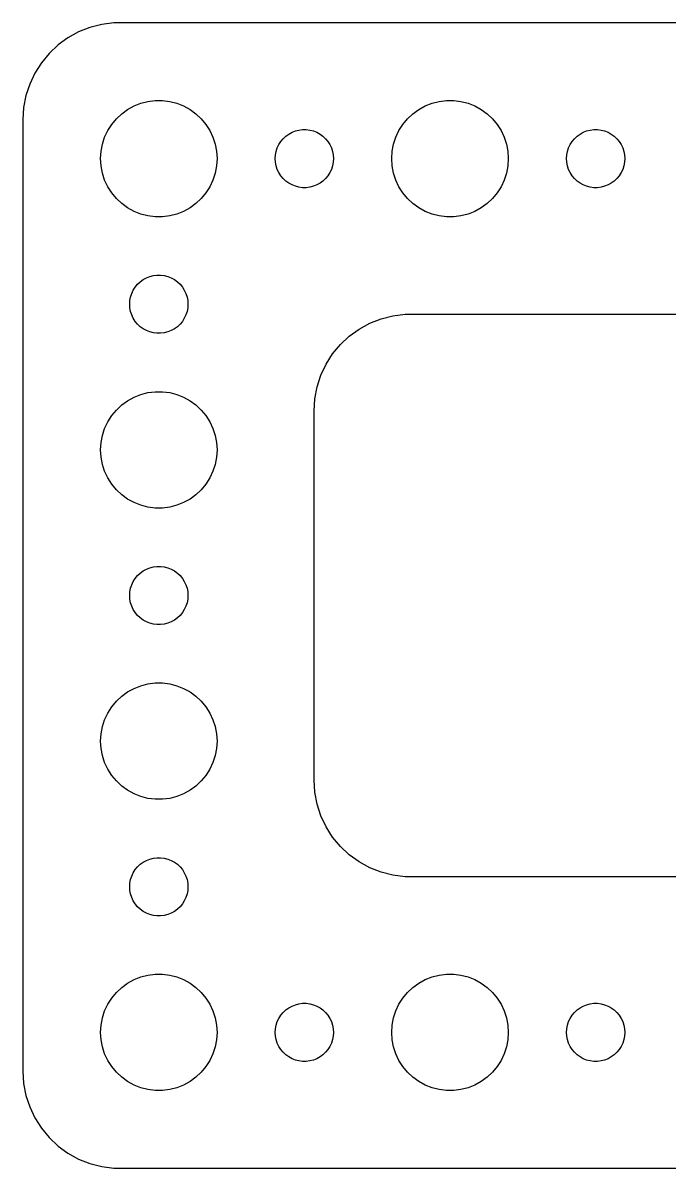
# Model space of a CAD drawing. Header units: metres. Extents: x -74 to 74, y -29 to 29.
# Drawn here: x -74.5 to -41.2, y -29.5 to 29.5 of the extents above; entities that cross this region are included whole.
import ezdxf

# ---------------------------------------------------------------- set-up
doc = ezdxf.new("R2010")
doc.units = ezdxf.units.M

msp = doc.modelspace()

# ---------------------------------------------------------------- linework, layer by layer
for p, q in [((-69.8139, 29.4901), (-70.4369, 29.4114)), ((69.8139, 29.4901), (-69.8139, 29.4901)), ((-71.6289, 29.0241), (-72.1791, 28.7216)), ((-71.0451, 29.2553), (-71.6289, 29.0241)), ((-70.4369, 29.4114), (-71.0451, 29.2553)), ((-72.6871, 28.3526), (-73.1448, 27.9227)), ((-72.1791, 28.7216), (-72.6871, 28.3526)), ((-73.1448, 27.9227), (-73.5451, 27.4389)), ((-73.5451, 27.4389), (-73.8815, 26.9088)), ((-73.8815, 26.9088), (-74.1489, 26.3406)), ((-74.1489, 26.3406), (-74.3429, 25.7434)), ((-74.3429, 25.7434), (-74.4606, 25.1267)), ((-68.427, 25.3532), (-68.0621, 25.4469)), ((-68.0621, 25.4469), (-67.6884, 25.4941)), ((-67.6884, 25.4941), (-67.3116, 25.4941)), ((-67.3116, 25.4941), (-66.9379, 25.4469)), ((-66.9379, 25.4469), (-66.573, 25.3532)), ((-53.427, 25.3532), (-53.0621, 25.4469)), ((-53.0621, 25.4469), (-52.6884, 25.4941)), ((-52.6884, 25.4941), (-52.3116, 25.4941)), ((-52.3116, 25.4941), (-51.9379, 25.4469)), ((-51.9379, 25.4469), (-51.5729, 25.3532)), ((-74.4606, 25.1267), (-74.5, 24.5)), ((-69.6869, 24.5536), (-69.4123, 24.8115)), ((-69.4123, 24.8115), (-69.1075, 25.033)), ((-69.1075, 25.033), (-68.7773, 25.2145)), ((-68.7773, 25.2145), (-68.427, 25.3532)), ((-66.573, 25.3532), (-66.2227, 25.2145)), ((-66.2227, 25.2145), (-65.8925, 25.033)), ((-65.8925, 25.033), (-65.5877, 24.8115)), ((-65.5877, 24.8115), (-65.3131, 24.5536)), ((-54.6869, 24.5536), (-54.4123, 24.8115)), ((-54.4123, 24.8115), (-54.1075, 25.033)), ((-54.1075, 25.033), (-53.7773, 25.2145)), ((-53.7773, 25.2145), (-53.427, 25.3532)), ((-51.5729, 25.3532), (-51.2227, 25.2145)), ((-51.2227, 25.2145), (-50.8925, 25.033)), ((-50.8925, 25.033), (-50.5877, 24.8115)), ((-50.5877, 24.8115), (-50.3131, 24.5536)), ((-74.5, 24.5), (-74.5, -24.5)), ((-70.1289, 23.9453), (-69.927, 24.2634)), ((-69.927, 24.2634), (-69.6869, 24.5536)), ((-65.3131, 24.5536), (-65.073, 24.2634)), ((-65.073, 24.2634), (-64.8711, 23.9453)), ((-55.1289, 23.9453), (-54.927, 24.2634)), ((-54.927, 24.2634), (-54.6869, 24.5536)), ((-50.3131, 24.5536), (-50.0729, 24.2634)), ((-50.0729, 24.2634), (-49.8711, 23.9453)), ((-70.4057, 23.2461), (-70.2893, 23.6044)), ((-70.2893, 23.6044), (-70.1289, 23.9453)), ((-64.8711, 23.9453), (-64.7107, 23.6044)), ((-64.7107, 23.6044), (-64.5943, 23.2461)), ((-61.0934, 23.5268), (-60.9561, 23.6558)), ((-60.9561, 23.6558), (-60.8037, 23.7665)), ((-60.8037, 23.7665), (-60.6387, 23.8572)), ((-60.6387, 23.8572), (-60.4635, 23.9266)), ((-60.4635, 23.9266), (-60.2811, 23.9734)), ((-60.2811, 23.9734), (-60.0942, 23.997)), ((-60.0942, 23.997), (-59.9058, 23.997)), ((-59.9058, 23.997), (-59.7189, 23.9734)), ((-59.7189, 23.9734), (-59.5365, 23.9266)), ((-59.5365, 23.9266), (-59.3613, 23.8572)), ((-59.3613, 23.8572), (-59.1963, 23.7665)), ((-59.1963, 23.7665), (-59.0439, 23.6558)), ((-59.0439, 23.6558), (-58.9065, 23.5268)), ((-55.4057, 23.2461), (-55.2893, 23.6044)), ((-55.2893, 23.6044), (-55.1289, 23.9453)), ((-49.8711, 23.9453), (-49.7107, 23.6044)), ((-49.7107, 23.6044), (-49.5942, 23.2461)), ((-46.0934, 23.5268), (-45.9561, 23.6558)), ((-45.9561, 23.6558), (-45.8037, 23.7665)), ((-45.8037, 23.7665), (-45.6387, 23.8572)), ((-45.6387, 23.8572), (-45.4635, 23.9266)), ((-45.4635, 23.9266), (-45.2811, 23.9734)), ((-45.2811, 23.9734), (-45.0942, 23.997)), ((-45.0942, 23.997), (-44.9058, 23.997)), ((-44.9058, 23.997), (-44.7189, 23.9734)), ((-44.7189, 23.9734), (-44.5365, 23.9266)), ((-44.5365, 23.9266), (-44.3613, 23.8572)), ((-44.3613, 23.8572), (-44.1963, 23.7665)), ((-44.1963, 23.7665), (-44.0439, 23.6558)), ((-44.0439, 23.6558), (-43.9065, 23.5268)), ((-70.4763, 22.876), (-70.4057, 23.2461)), ((-64.5943, 23.2461), (-64.5237, 22.876)), ((-61.4529, 22.873), (-61.3947, 23.0522)), ((-61.3947, 23.0522), (-61.3145, 23.2226)), ((-61.3145, 23.2226), (-61.2135, 23.3817)), ((-61.2135, 23.3817), (-61.0934, 23.5268)), ((-58.9065, 23.5268), (-58.7865, 23.3817)), ((-58.7865, 23.3817), (-58.6855, 23.2226)), ((-58.6855, 23.2226), (-58.6053, 23.0522)), ((-58.6053, 23.0522), (-58.5471, 22.873)), ((-55.4763, 22.876), (-55.4057, 23.2461)), ((-49.5942, 23.2461), (-49.5237, 22.876)), ((-46.4529, 22.873), (-46.3947, 23.0522)), ((-46.3947, 23.0522), (-46.3145, 23.2226)), ((-46.3145, 23.2226), (-46.2135, 23.3817)), ((-46.2135, 23.3817), (-46.0934, 23.5268)), ((-43.9065, 23.5268), (-43.7865, 23.3817)), ((-43.7865, 23.3817), (-43.6855, 23.2226)), ((-43.6855, 23.2226), (-43.6053, 23.0522)), ((-43.6053, 23.0522), (-43.5471, 22.873)), ((-70.5, 22.5), (-70.4763, 22.876)), ((-70.4763, 22.124), (-70.5, 22.5)), ((-64.5237, 22.876), (-64.5, 22.5)), ((-64.5, 22.5), (-64.5237, 22.124)), ((-61.5, 22.5), (-61.4882, 22.688)), ((-61.4882, 22.312), (-61.5, 22.5)), ((-61.4882, 22.688), (-61.4529, 22.873)), ((-58.5471, 22.873), (-58.5118, 22.688)), ((-58.5118, 22.688), (-58.5, 22.5)), ((-58.5, 22.5), (-58.5118, 22.312)), ((-55.5, 22.5), (-55.4763, 22.876)), ((-55.4763, 22.124), (-55.5, 22.5)), ((-49.5237, 22.876), (-49.5, 22.5)), ((-49.5, 22.5), (-49.5237, 22.124)), ((-46.5, 22.5), (-46.4882, 22.688)), ((-46.4882, 22.312), (-46.5, 22.5)), ((-46.4882, 22.688), (-46.4529, 22.873)), ((-43.5471, 22.873), (-43.5118, 22.688)), ((-43.5118, 22.688), (-43.5, 22.5)), ((-43.5, 22.5), (-43.5118, 22.312)), ((-70.4057, 21.7539), (-70.4763, 22.124)), ((-64.5237, 22.124), (-64.5943, 21.7539)), ((-61.4529, 22.127), (-61.4882, 22.312)), ((-61.3947, 21.9478), (-61.4529, 22.127)), ((-61.3145, 21.7774), (-61.3947, 21.9478)), ((-58.6053, 21.9478), (-58.6855, 21.7774)), ((-58.5471, 22.127), (-58.6053, 21.9478)), ((-58.5118, 22.312), (-58.5471, 22.127)), ((-55.4057, 21.7539), (-55.4763, 22.124)), ((-49.5237, 22.124), (-49.5942, 21.7539)), ((-46.4529, 22.127), (-46.4882, 22.312)), ((-46.3947, 21.9478), (-46.4529, 22.127)), ((-46.3145, 21.7774), (-46.3947, 21.9478)), ((-43.6053, 21.9478), (-43.6855, 21.7774)), ((-43.5471, 22.127), (-43.6053, 21.9478)), ((-43.5118, 22.312), (-43.5471, 22.127)), ((-70.2893, 21.3956), (-70.4057, 21.7539)), ((-70.1289, 21.0547), (-70.2893, 21.3956)), ((-64.7107, 21.3956), (-64.8711, 21.0547)), ((-64.5943, 21.7539), (-64.7107, 21.3956)), ((-61.2135, 21.6183), (-61.3145, 21.7774)), ((-61.0934, 21.4732), (-61.2135, 21.6183)), ((-60.9561, 21.3442), (-61.0934, 21.4732)), ((-60.8037, 21.2335), (-60.9561, 21.3442)), ((-60.6387, 21.1427), (-60.8037, 21.2335)), ((-59.1963, 21.2335), (-59.3613, 21.1427)), ((-59.0439, 21.3442), (-59.1963, 21.2335)), ((-58.9065, 21.4732), (-59.0439, 21.3442)), ((-58.7865, 21.6183), (-58.9065, 21.4732)), ((-58.6855, 21.7774), (-58.7865, 21.6183)), ((-55.2893, 21.3956), (-55.4057, 21.7539)), ((-55.1289, 21.0547), (-55.2893, 21.3956)), ((-49.7107, 21.3956), (-49.8711, 21.0547)), ((-49.5942, 21.7539), (-49.7107, 21.3956)), ((-46.2135, 21.6183), (-46.3145, 21.7774)), ((-46.0934, 21.4732), (-46.2135, 21.6183)), ((-45.9561, 21.3442), (-46.0934, 21.4732)), ((-45.8037, 21.2335), (-45.9561, 21.3442)), ((-45.6387, 21.1427), (-45.8037, 21.2335)), ((-44.1963, 21.2335), (-44.3613, 21.1427)), ((-44.0439, 21.3442), (-44.1963, 21.2335)), ((-43.9065, 21.4732), (-44.0439, 21.3442)), ((-43.7865, 21.6183), (-43.9065, 21.4732)), ((-43.6855, 21.7774), (-43.7865, 21.6183)), ((-69.927, 20.7366), (-70.1289, 21.0547)), ((-69.6869, 20.4464), (-69.927, 20.7366)), ((-65.073, 20.7366), (-65.3131, 20.4464)), ((-64.8711, 21.0547), (-65.073, 20.7366)), ((-60.4635, 21.0734), (-60.6387, 21.1427)), ((-60.2811, 21.0266), (-60.4635, 21.0734)), ((-60.0942, 21.003), (-60.2811, 21.0266)), ((-59.9058, 21.003), (-60.0942, 21.003)), ((-59.7189, 21.0266), (-59.9058, 21.003)), ((-59.5365, 21.0734), (-59.7189, 21.0266)), ((-59.3613, 21.1427), (-59.5365, 21.0734)), ((-54.927, 20.7366), (-55.1289, 21.0547)), ((-54.6869, 20.4464), (-54.927, 20.7366)), ((-50.0729, 20.7366), (-50.3131, 20.4464)), ((-49.8711, 21.0547), (-50.0729, 20.7366)), ((-45.4635, 21.0734), (-45.6387, 21.1427)), ((-45.2811, 21.0266), (-45.4635, 21.0734)), ((-45.0942, 21.003), (-45.2811, 21.0266)), ((-44.9058, 21.003), (-45.0942, 21.003)), ((-44.7189, 21.0266), (-44.9058, 21.003)), ((-44.5365, 21.0734), (-44.7189, 21.0266)), ((-44.3613, 21.1427), (-44.5365, 21.0734)), ((-69.4123, 20.1884), (-69.6869, 20.4464)), ((-69.1075, 19.967), (-69.4123, 20.1884)), ((-65.5877, 20.1884), (-65.8925, 19.967)), ((-65.3131, 20.4464), (-65.5877, 20.1884)), ((-54.4123, 20.1884), (-54.6869, 20.4464)), ((-54.1075, 19.967), (-54.4123, 20.1884)), ((-50.5877, 20.1884), (-50.8925, 19.967)), ((-50.3131, 20.4464), (-50.5877, 20.1884)), ((-68.7773, 19.7855), (-69.1075, 19.967)), ((-68.427, 19.6468), (-68.7773, 19.7855)), ((-68.0621, 19.5531), (-68.427, 19.6468)), ((-67.6884, 19.5059), (-68.0621, 19.5531)), ((-67.3116, 19.5059), (-67.6884, 19.5059)), ((-66.9379, 19.5531), (-67.3116, 19.5059)), ((-66.573, 19.6468), (-66.9379, 19.5531)), ((-66.2227, 19.7855), (-66.573, 19.6468)), ((-65.8925, 19.967), (-66.2227, 19.7855)), ((-53.7773, 19.7855), (-54.1075, 19.967)), ((-53.427, 19.6468), (-53.7773, 19.7855)), ((-53.0621, 19.5531), (-53.427, 19.6468)), ((-52.6884, 19.5059), (-53.0621, 19.5531)), ((-52.3116, 19.5059), (-52.6884, 19.5059)), ((-51.9379, 19.5531), (-52.3116, 19.5059)), ((-51.5729, 19.6468), (-51.9379, 19.5531)), ((-51.2227, 19.7855), (-51.5729, 19.6468)), ((-50.8925, 19.967), (-51.2227, 19.7855)), ((-68.7135, 15.8817), (-68.5934, 16.0268)), ((-68.5934, 16.0268), (-68.4561, 16.1558)), ((-68.4561, 16.1558), (-68.3037, 16.2665)), ((-68.3037, 16.2665), (-68.1387, 16.3572)), ((-68.1387, 16.3572), (-67.9635, 16.4266)), ((-67.9635, 16.4266), (-67.7811, 16.4734)), ((-67.7811, 16.4734), (-67.5942, 16.497)), ((-67.5942, 16.497), (-67.4058, 16.497)), ((-67.4058, 16.497), (-67.2189, 16.4734)), ((-67.2189, 16.4734), (-67.0365, 16.4266)), ((-67.0365, 16.4266), (-66.8613, 16.3572)), ((-66.8613, 16.3572), (-66.6963, 16.2665)), ((-66.6963, 16.2665), (-66.5439, 16.1558)), ((-66.5439, 16.1558), (-66.4065, 16.0268)), ((-66.4065, 16.0268), (-66.2865, 15.8817)), ((-68.9882, 15.188), (-68.9529, 15.373)), ((-68.9529, 15.373), (-68.8947, 15.5522)), ((-68.8947, 15.5522), (-68.8145, 15.7226)), ((-68.8145, 15.7226), (-68.7135, 15.8817)), ((-66.2865, 15.8817), (-66.1855, 15.7226)), ((-66.1855, 15.7226), (-66.1053, 15.5522)), ((-66.1053, 15.5522), (-66.0471, 15.373)), ((-66.0471, 15.373), (-66.0118, 15.188)), ((-69, 15), (-68.9882, 15.188)), ((-68.9882, 14.812), (-69, 15)), ((-68.9529, 14.627), (-68.9882, 14.812)), ((-66.0118, 14.812), (-66.0471, 14.627)), ((-66.0118, 15.188), (-66, 15)), ((-66, 15), (-66.0118, 14.812)), ((-68.8947, 14.4478), (-68.9529, 14.627)), ((-68.8145, 14.2774), (-68.8947, 14.4478)), ((-68.7135, 14.1183), (-68.8145, 14.2774)), ((-66.1855, 14.2774), (-66.2865, 14.1183)), ((-66.1053, 14.4478), (-66.1855, 14.2774)), ((-66.0471, 14.627), (-66.1053, 14.4478)), ((-56.6289, 14.0241), (-56.0451, 14.2553)), ((-56.0451, 14.2553), (-55.4369, 14.4114)), ((-55.4369, 14.4114), (-54.8139, 14.4901)), ((-54.8139, 14.4901), (54.8139, 14.4901)), ((-68.5934, 13.9732), (-68.7135, 14.1183)), ((-68.4561, 13.8442), (-68.5934, 13.9732)), ((-68.3037, 13.7335), (-68.4561, 13.8442)), ((-68.1387, 13.6427), (-68.3037, 13.7335)), ((-67.9635, 13.5734), (-68.1387, 13.6427)), ((-67.7811, 13.5266), (-67.9635, 13.5734)), ((-67.0365, 13.5734), (-67.2189, 13.5266)), ((-66.8613, 13.6427), (-67.0365, 13.5734)), ((-66.6963, 13.7335), (-66.8613, 13.6427)), ((-66.5439, 13.8442), (-66.6963, 13.7335)), ((-66.4065, 13.9732), (-66.5439, 13.8442)), ((-66.2865, 14.1183), (-66.4065, 13.9732)), ((-57.6871, 13.3526), (-57.1791, 13.7216)), ((-57.1791, 13.7216), (-56.6289, 14.0241)), ((-67.5942, 13.5029), (-67.7811, 13.5266)), ((-67.4058, 13.5029), (-67.5942, 13.5029)), ((-67.2189, 13.5266), (-67.4058, 13.5029)), ((-58.1448, 12.9227), (-57.6871, 13.3526)), ((-58.8815, 11.9088), (-58.5451, 12.4389)), ((-58.5451, 12.4389), (-58.1448, 12.9227)), ((-59.1489, 11.3406), (-58.8815, 11.9088)), ((-59.3429, 10.7434), (-59.1489, 11.3406)), ((-59.4606, 10.1267), (-59.3429, 10.7434)), ((-69.4123, 9.81154), (-69.1075, 10.033)), ((-69.1075, 10.033), (-68.7773, 10.2145)), ((-68.7773, 10.2145), (-68.427, 10.3532)), ((-68.427, 10.3532), (-68.0621, 10.4469)), ((-68.0621, 10.4469), (-67.6884, 10.4941)), ((-67.6884, 10.4941), (-67.3116, 10.4941)), ((-67.3116, 10.4941), (-66.9379, 10.4469)), ((-66.9379, 10.4469), (-66.573, 10.3532)), ((-66.573, 10.3532), (-66.2227, 10.2145)), ((-66.2227, 10.2145), (-65.8925, 10.033)), ((-65.8925, 10.033), (-65.5877, 9.81154)), ((-59.5, 9.5), (-59.4606, 10.1267)), ((-69.927, 9.26335), (-69.6869, 9.55363)), ((-69.6869, 9.55363), (-69.4123, 9.81154)), ((-65.5877, 9.81154), (-65.3131, 9.55363)), ((-65.3131, 9.55363), (-65.073, 9.26335)), ((-59.5, -9.5), (-59.5, 9.5)), ((-70.2893, 8.60437), (-70.1289, 8.94525)), ((-70.1289, 8.94525), (-69.927, 9.26335)), ((-65.073, 9.26335), (-64.8711, 8.94525)), ((-64.8711, 8.94525), (-64.7107, 8.60437)), ((-70.4057, 8.24606), (-70.2893, 8.60437)), ((-64.7107, 8.60437), (-64.5943, 8.24606)), ((-70.5, 7.5), (-70.4763, 7.87599)), ((-70.4763, 7.87599), (-70.4057, 8.24606)), ((-64.5943, 8.24606), (-64.5237, 7.87599)), ((-64.5237, 7.87599), (-64.5, 7.5)), ((-70.4763, 7.12399), (-70.5, 7.5)), ((-70.4057, 6.75392), (-70.4763, 7.12399)), ((-64.5237, 7.12399), (-64.5943, 6.75392)), ((-64.5, 7.5), (-64.5237, 7.12399)), ((-70.2893, 6.39561), (-70.4057, 6.75392)), ((-64.5943, 6.75392), (-64.7107, 6.39561)), ((-70.1289, 6.05473), (-70.2893, 6.39561)), ((-69.927, 5.73663), (-70.1289, 6.05473)), ((-64.8711, 6.05473), (-65.073, 5.73663)), ((-64.7107, 6.39561), (-64.8711, 6.05473)), ((-69.6869, 5.44635), (-69.927, 5.73663)), ((-69.4123, 5.18845), (-69.6869, 5.44635)), ((-65.3131, 5.44635), (-65.5877, 5.18845)), ((-65.073, 5.73663), (-65.3131, 5.44635)), ((-69.1075, 4.96701), (-69.4123, 5.18845)), ((-68.7773, 4.78551), (-69.1075, 4.96701)), ((-68.427, 4.64682), (-68.7773, 4.78551)), ((-66.2227, 4.78551), (-66.573, 4.64682)), ((-65.8925, 4.96701), (-66.2227, 4.78551)), ((-65.5877, 5.18845), (-65.8925, 4.96701)), ((-68.0621, 4.55313), (-68.427, 4.64682)), ((-67.6884, 4.50591), (-68.0621, 4.55313)), ((-67.3116, 4.50591), (-67.6884, 4.50591)), ((-66.9379, 4.55313), (-67.3116, 4.50591)), ((-66.573, 4.64682), (-66.9379, 4.55313)), ((-68.4561, 1.15576), (-68.3037, 1.26648)), ((-68.3037, 1.26648), (-68.1387, 1.35724)), ((-68.1387, 1.35724), (-67.9635, 1.42657)), ((-67.9635, 1.42657), (-67.7811, 1.47342)), ((-67.7811, 1.47342), (-67.5942, 1.49704)), ((-67.5942, 1.49704), (-67.4058, 1.49704)), ((-67.4058, 1.49704), (-67.2189, 1.47342)), ((-67.2189, 1.47342), (-67.0365, 1.42657)), ((-67.0365, 1.42657), (-66.8613, 1.35724)), ((-66.8613, 1.35724), (-66.6963, 1.26648)), ((-66.6963, 1.26648), (-66.5439, 1.15576)), ((-68.8947, 0.55219), (-68.8145, 0.72263)), ((-68.8145, 0.72263), (-68.7135, 0.88167)), ((-68.7135, 0.88167), (-68.5934, 1.02681)), ((-68.5934, 1.02681), (-68.4561, 1.15576)), ((-66.5439, 1.15576), (-66.4065, 1.02681)), ((-66.4065, 1.02681), (-66.2865, 0.88167)), ((-66.2865, 0.88167), (-66.1855, 0.72263)), ((-66.1855, 0.72263), (-66.1053, 0.55219)), ((-69, 0), (-68.9882, 0.18799)), ((-68.9882, -0.18799), (-69, 0)), ((-68.9882, 0.18799), (-68.9529, 0.37303)), ((-68.9529, 0.37303), (-68.8947, 0.55219)), ((-66.1053, 0.55219), (-66.0471, 0.37303)), ((-66.0471, 0.37303), (-66.0118, 0.18799)), ((-66.0118, 0.18799), (-66, 0)), ((-66, 0), (-66.0118, -0.18799)), ((-68.9529, -0.37303), (-68.9882, -0.18799)), ((-68.8947, -0.55219), (-68.9529, -0.37303)), ((-68.8145, -0.72263), (-68.8947, -0.55219)), ((-66.1053, -0.55219), (-66.1855, -0.72263)), ((-66.0471, -0.37303), (-66.1053, -0.55219)), ((-66.0118, -0.18799), (-66.0471, -0.37303)), ((-68.7135, -0.88167), (-68.8145, -0.72263)), ((-68.5934, -1.02681), (-68.7135, -0.88167)), ((-68.4561, -1.15576), (-68.5934, -1.02681)), ((-68.3037, -1.26648), (-68.4561, -1.15576)), ((-66.5439, -1.15576), (-66.6963, -1.26648)), ((-66.4065, -1.02681), (-66.5439, -1.15576)), ((-66.2865, -0.88167), (-66.4065, -1.02681)), ((-66.1855, -0.72263), (-66.2865, -0.88167)), ((-68.1387, -1.35724), (-68.3037, -1.26648)), ((-67.9635, -1.42657), (-68.1387, -1.35724)), ((-67.7811, -1.47342), (-67.9635, -1.42657)), ((-67.5942, -1.49704), (-67.7811, -1.47342)), ((-67.4058, -1.49704), (-67.5942, -1.49704)), ((-67.2189, -1.47342), (-67.4058, -1.49704)), ((-67.0365, -1.42657), (-67.2189, -1.47342)), ((-66.8613, -1.35724), (-67.0365, -1.42657)), ((-66.6963, -1.26648), (-66.8613, -1.35724)), ((-68.7773, -4.78551), (-68.427, -4.64682)), ((-68.427, -4.64682), (-68.0621, -4.55313)), ((-68.0621, -4.55313), (-67.6884, -4.50591)), ((-67.6884, -4.50591), (-67.3116, -4.50591)), ((-67.3116, -4.50591), (-66.9379, -4.55313)), ((-66.9379, -4.55313), (-66.573, -4.64682)), ((-66.573, -4.64682), (-66.2227, -4.78551)), ((-69.6869, -5.44635), (-69.4123, -5.18845)), ((-69.4123, -5.18845), (-69.1075, -4.96701)), ((-69.1075, -4.96701), (-68.7773, -4.78551)), ((-66.2227, -4.78551), (-65.8925, -4.96701)), ((-65.8925, -4.96701), (-65.5877, -5.18845)), ((-65.5877, -5.18845), (-65.3131, -5.44635)), ((-70.1289, -6.05473), (-69.927, -5.73663)), ((-69.927, -5.73663), (-69.6869, -5.44635)), ((-65.3131, -5.44635), (-65.073, -5.73663)), ((-65.073, -5.73663), (-64.8711, -6.05473)), ((-70.4057, -6.75392), (-70.2893, -6.39561)), ((-70.2893, -6.39561), (-70.1289, -6.05473)), ((-64.8711, -6.05473), (-64.7107, -6.39561)), ((-64.7107, -6.39561), (-64.5943, -6.75392)), ((-70.4763, -7.12399), (-70.4057, -6.75392)), ((-64.5943, -6.75392), (-64.5237, -7.12399)), ((-70.5, -7.5), (-70.4763, -7.12399)), ((-70.4763, -7.87599), (-70.5, -7.5)), ((-64.5237, -7.12399), (-64.5, -7.5)), ((-64.5, -7.5), (-64.5237, -7.87599)), ((-70.4057, -8.24606), (-70.4763, -7.87599)), ((-70.2893, -8.60437), (-70.4057, -8.24606)), ((-64.5943, -8.24606), (-64.7107, -8.60437)), ((-64.5237, -7.87599), (-64.5943, -8.24606)), ((-70.1289, -8.94525), (-70.2893, -8.60437)), ((-64.7107, -8.60437), (-64.8711, -8.94525)), ((-69.927, -9.26335), (-70.1289, -8.94525)), ((-69.6869, -9.55363), (-69.927, -9.26335)), ((-65.073, -9.26335), (-65.3131, -9.55363)), ((-64.8711, -8.94525), (-65.073, -9.26335)), ((-69.4123, -9.81154), (-69.6869, -9.55363)), ((-69.1075, -10.033), (-69.4123, -9.81154)), ((-65.5877, -9.81154), (-65.8925, -10.033)), ((-65.3131, -9.55363), (-65.5877, -9.81154)), ((-59.4606, -10.1267), (-59.5, -9.5)), ((-68.7773, -10.2145), (-69.1075, -10.033)), ((-68.427, -10.3532), (-68.7773, -10.2145)), ((-68.0621, -10.4469), (-68.427, -10.3532)), ((-67.6884, -10.4941), (-68.0621, -10.4469)), ((-67.3116, -10.4941), (-67.6884, -10.4941)), ((-66.9379, -10.4469), (-67.3116, -10.4941)), ((-66.573, -10.3532), (-66.9379, -10.4469)), ((-66.2227, -10.2145), (-66.573, -10.3532)), ((-65.8925, -10.033), (-66.2227, -10.2145)), ((-59.3429, -10.7434), (-59.4606, -10.1267)), ((-59.1489, -11.3406), (-59.3429, -10.7434)), ((-58.8815, -11.9088), (-59.1489, -11.3406)), ((-58.5451, -12.4389), (-58.8815, -11.9088)), ((-58.1448, -12.9227), (-58.5451, -12.4389)), ((-57.6871, -13.3526), (-58.1448, -12.9227)), ((-67.9635, -13.5734), (-67.7811, -13.5266)), ((-67.7811, -13.5266), (-67.5942, -13.5029)), ((-67.5942, -13.5029), (-67.4058, -13.5029)), ((-67.4058, -13.5029), (-67.2189, -13.5266)), ((-67.2189, -13.5266), (-67.0365, -13.5734)), ((-57.1791, -13.7216), (-57.6871, -13.3526)), ((-68.8145, -14.2774), (-68.7135, -14.1183)), ((-68.7135, -14.1183), (-68.5934, -13.9732)), ((-68.5934, -13.9732), (-68.4561, -13.8442)), ((-68.4561, -13.8442), (-68.3037, -13.7335)), ((-68.3037, -13.7335), (-68.1387, -13.6427)), ((-68.1387, -13.6427), (-67.9635, -13.5734)), ((-67.0365, -13.5734), (-66.8613, -13.6427)), ((-66.8613, -13.6427), (-66.6963, -13.7335)), ((-66.6963, -13.7335), (-66.5439, -13.8442)), ((-66.5439, -13.8442), (-66.4065, -13.9732)), ((-66.4065, -13.9732), (-66.2865, -14.1183)), ((-66.2865, -14.1183), (-66.1855, -14.2774)), ((-56.6289, -14.0241), (-57.1791, -13.7216)), ((-56.0451, -14.2553), (-56.6289, -14.0241)), ((-68.9882, -14.812), (-68.9529, -14.627)), ((-68.9529, -14.627), (-68.8947, -14.4478)), ((-68.8947, -14.4478), (-68.8145, -14.2774)), ((-66.1855, -14.2774), (-66.1053, -14.4478)), ((-66.1053, -14.4478), (-66.0471, -14.627)), ((-66.0471, -14.627), (-66.0118, -14.812)), ((-55.4369, -14.4114), (-56.0451, -14.2553)), ((-54.8139, -14.4901), (-55.4369, -14.4114)), ((54.8139, -14.4901), (-54.8139, -14.4901)), ((-69, -15), (-68.9882, -14.812)), ((-68.9882, -15.188), (-69, -15)), ((-68.9529, -15.373), (-68.9882, -15.188)), ((-66.0118, -15.188), (-66.0471, -15.373)), ((-66.0118, -14.812), (-66, -15)), ((-66, -15), (-66.0118, -15.188)), ((-68.8947, -15.5522), (-68.9529, -15.373)), ((-68.8145, -15.7226), (-68.8947, -15.5522)), ((-68.7135, -15.8817), (-68.8145, -15.7226)), ((-68.5934, -16.0268), (-68.7135, -15.8817)), ((-66.2865, -15.8817), (-66.4065, -16.0268)), ((-66.1855, -15.7226), (-66.2865, -15.8817)), ((-66.1053, -15.5522), (-66.1855, -15.7226)), ((-66.0471, -15.373), (-66.1053, -15.5522)), ((-68.4561, -16.1558), (-68.5934, -16.0268)), ((-68.3037, -16.2665), (-68.4561, -16.1558)), ((-68.1387, -16.3572), (-68.3037, -16.2665)), ((-67.9635, -16.4266), (-68.1387, -16.3572)), ((-67.7811, -16.4734), (-67.9635, -16.4266)), ((-67.5942, -16.497), (-67.7811, -16.4734)), ((-67.4058, -16.497), (-67.5942, -16.497)), ((-67.2189, -16.4734), (-67.4058, -16.497)), ((-67.0365, -16.4266), (-67.2189, -16.4734)), ((-66.8613, -16.3572), (-67.0365, -16.4266)), ((-66.6963, -16.2665), (-66.8613, -16.3572)), ((-66.5439, -16.1558), (-66.6963, -16.2665)), ((-66.4065, -16.0268), (-66.5439, -16.1558)), ((-69.4123, -20.1884), (-69.1075, -19.967)), ((-69.1075, -19.967), (-68.7773, -19.7855)), ((-68.7773, -19.7855), (-68.427, -19.6468)), ((-68.427, -19.6468), (-68.0621, -19.5531)), ((-68.0621, -19.5531), (-67.6884, -19.5059)), ((-67.6884, -19.5059), (-67.3116, -19.5059)), ((-67.3116, -19.5059), (-66.9379, -19.5531)), ((-66.9379, -19.5531), (-66.573, -19.6468)), ((-66.573, -19.6468), (-66.2227, -19.7855)), ((-66.2227, -19.7855), (-65.8925, -19.967)), ((-65.8925, -19.967), (-65.5877, -20.1884)), ((-54.4123, -20.1884), (-54.1075, -19.967)), ((-54.1075, -19.967), (-53.7773, -19.7855)), ((-53.7773, -19.7855), (-53.427, -19.6468)), ((-53.427, -19.6468), (-53.0621, -19.5531)), ((-53.0621, -19.5531), (-52.6884, -19.5059)), ((-52.6884, -19.5059), (-52.3116, -19.5059)), ((-52.3116, -19.5059), (-51.9379, -19.5531)), ((-51.9379, -19.5531), (-51.5729, -19.6468)), ((-51.5729, -19.6468), (-51.2227, -19.7855)), ((-51.2227, -19.7855), (-50.8925, -19.967)), ((-50.8925, -19.967), (-50.5877, -20.1884)), ((-69.927, -20.7366), (-69.6869, -20.4464)), ((-69.6869, -20.4464), (-69.4123, -20.1884)), ((-65.5877, -20.1884), (-65.3131, -20.4464)), ((-65.3131, -20.4464), (-65.073, -20.7366)), ((-54.927, -20.7366), (-54.6869, -20.4464)), ((-54.6869, -20.4464), (-54.4123, -20.1884)), ((-50.5877, -20.1884), (-50.3131, -20.4464)), ((-50.3131, -20.4464), (-50.0729, -20.7366)), ((-70.2893, -21.3956), (-70.1289, -21.0547)), ((-70.1289, -21.0547), (-69.927, -20.7366)), ((-65.073, -20.7366), (-64.8711, -21.0547)), ((-64.8711, -21.0547), (-64.7107, -21.3956)), ((-60.8037, -21.2335), (-60.6387, -21.1427)), ((-60.6387, -21.1427), (-60.4635, -21.0734)), ((-60.4635, -21.0734), (-60.2811, -21.0266)), ((-60.2811, -21.0266), (-60.0942, -21.003)), ((-60.0942, -21.003), (-59.9058, -21.003)), ((-59.9058, -21.003), (-59.7189, -21.0266)), ((-59.7189, -21.0266), (-59.5365, -21.0734)), ((-59.5365, -21.0734), (-59.3613, -21.1427)), ((-59.3613, -21.1427), (-59.1963, -21.2335)), ((-55.2893, -21.3956), (-55.1289, -21.0547)), ((-55.1289, -21.0547), (-54.927, -20.7366)), ((-50.0729, -20.7366), (-49.8711, -21.0547)), ((-49.8711, -21.0547), (-49.7107, -21.3956)), ((-45.8037, -21.2335), (-45.6387, -21.1427)), ((-45.6387, -21.1427), (-45.4635, -21.0734)), ((-45.4635, -21.0734), (-45.2811, -21.0266)), ((-45.2811, -21.0266), (-45.0942, -21.003)), ((-45.0942, -21.003), (-44.9058, -21.003)), ((-44.9058, -21.003), (-44.7189, -21.0266)), ((-44.7189, -21.0266), (-44.5365, -21.0734)), ((-44.5365, -21.0734), (-44.3613, -21.1427)), ((-44.3613, -21.1427), (-44.1963, -21.2335)), ((-70.4763, -22.124), (-70.4057, -21.7539)), ((-70.4057, -21.7539), (-70.2893, -21.3956)), ((-64.7107, -21.3956), (-64.5943, -21.7539)), ((-64.5943, -21.7539), (-64.5237, -22.124)), ((-61.3947, -21.9478), (-61.3145, -21.7774)), ((-61.3145, -21.7774), (-61.2135, -21.6183)), ((-61.2135, -21.6183), (-61.0934, -21.4732)), ((-61.0934, -21.4732), (-60.9561, -21.3442)), ((-60.9561, -21.3442), (-60.8037, -21.2335)), ((-59.1963, -21.2335), (-59.0439, -21.3442)), ((-59.0439, -21.3442), (-58.9065, -21.4732)), ((-58.9065, -21.4732), (-58.7865, -21.6183)), ((-58.7865, -21.6183), (-58.6855, -21.7774)), ((-58.6855, -21.7774), (-58.6053, -21.9478)), ((-55.4763, -22.124), (-55.4057, -21.7539)), ((-55.4057, -21.7539), (-55.2893, -21.3956)), ((-49.7107, -21.3956), (-49.5942, -21.7539)), ((-49.5942, -21.7539), (-49.5237, -22.124)), ((-46.3947, -21.9478), (-46.3145, -21.7774)), ((-46.3145, -21.7774), (-46.2135, -21.6183)), ((-46.2135, -21.6183), (-46.0934, -21.4732)), ((-46.0934, -21.4732), (-45.9561, -21.3442)), ((-45.9561, -21.3442), (-45.8037, -21.2335)), ((-44.1963, -21.2335), (-44.0439, -21.3442)), ((-44.0439, -21.3442), (-43.9065, -21.4732)), ((-43.9065, -21.4732), (-43.7865, -21.6183)), ((-43.7865, -21.6183), (-43.6855, -21.7774)), ((-43.6855, -21.7774), (-43.6053, -21.9478)), ((-70.5, -22.5), (-70.4763, -22.124)), ((-64.5237, -22.124), (-64.5, -22.5)), ((-61.5, -22.5), (-61.4882, -22.312)), ((-61.4882, -22.312), (-61.4529, -22.127)), ((-61.4529, -22.127), (-61.3947, -21.9478)), ((-58.6053, -21.9478), (-58.5471, -22.127)), ((-58.5471, -22.127), (-58.5118, -22.312)), ((-58.5118, -22.312), (-58.5, -22.5)), ((-55.5, -22.5), (-55.4763, -22.124)), ((-49.5237, -22.124), (-49.5, -22.5)), ((-46.5, -22.5), (-46.4882, -22.312)), ((-46.4882, -22.312), (-46.4529, -22.127)), ((-46.4529, -22.127), (-46.3947, -21.9478)), ((-43.6053, -21.9478), (-43.5471, -22.127)), ((-43.5471, -22.127), (-43.5118, -22.312)), ((-43.5118, -22.312), (-43.5, -22.5)), ((-70.4763, -22.876), (-70.5, -22.5)), ((-70.4057, -23.2461), (-70.4763, -22.876)), ((-64.5237, -22.876), (-64.5943, -23.2461)), ((-64.5, -22.5), (-64.5237, -22.876)), ((-61.4882, -22.688), (-61.5, -22.5)), ((-61.4529, -22.873), (-61.4882, -22.688)), ((-61.3947, -23.0522), (-61.4529, -22.873)), ((-58.5471, -22.873), (-58.6053, -23.0522)), ((-58.5118, -22.688), (-58.5471, -22.873)), ((-58.5, -22.5), (-58.5118, -22.688)), ((-55.4763, -22.876), (-55.5, -22.5)), ((-55.4057, -23.2461), (-55.4763, -22.876)), ((-49.5237, -22.876), (-49.5942, -23.2461)), ((-49.5, -22.5), (-49.5237, -22.876)), ((-46.4882, -22.688), (-46.5, -22.5)), ((-46.4529, -22.873), (-46.4882, -22.688)), ((-46.3947, -23.0522), (-46.4529, -22.873)), ((-43.5471, -22.873), (-43.6053, -23.0522)), ((-43.5118, -22.688), (-43.5471, -22.873)), ((-43.5, -22.5), (-43.5118, -22.688)), ((-70.2893, -23.6044), (-70.4057, -23.2461)), ((-64.5943, -23.2461), (-64.7107, -23.6044)), ((-61.3145, -23.2226), (-61.3947, -23.0522)), ((-61.2135, -23.3817), (-61.3145, -23.2226)), ((-61.0934, -23.5268), (-61.2135, -23.3817)), ((-60.9561, -23.6558), (-61.0934, -23.5268)), ((-58.9065, -23.5268), (-59.0439, -23.6558)), ((-58.7865, -23.3817), (-58.9065, -23.5268)), ((-58.6855, -23.2226), (-58.7865, -23.3817)), ((-58.6053, -23.0522), (-58.6855, -23.2226)), ((-55.2893, -23.6044), (-55.4057, -23.2461)), ((-49.5942, -23.2461), (-49.7107, -23.6044)), ((-46.3145, -23.2226), (-46.3947, -23.0522)), ((-46.2135, -23.3817), (-46.3145, -23.2226)), ((-46.0934, -23.5268), (-46.2135, -23.3817)), ((-45.9561, -23.6558), (-46.0934, -23.5268)), ((-43.9065, -23.5268), (-44.0439, -23.6558)), ((-43.7865, -23.3817), (-43.9065, -23.5268)), ((-43.6855, -23.2226), (-43.7865, -23.3817)), ((-43.6053, -23.0522), (-43.6855, -23.2226)), ((-70.1289, -23.9453), (-70.2893, -23.6044)), ((-69.927, -24.2634), (-70.1289, -23.9453)), ((-64.8711, -23.9453), (-65.073, -24.2634)), ((-64.7107, -23.6044), (-64.8711, -23.9453)), ((-60.8037, -23.7665), (-60.9561, -23.6558)), ((-60.6387, -23.8572), (-60.8037, -23.7665)), ((-60.4635, -23.9266), (-60.6387, -23.8572)), ((-60.2811, -23.9734), (-60.4635, -23.9266)), ((-60.0942, -23.997), (-60.2811, -23.9734)), ((-59.9058, -23.997), (-60.0942, -23.997)), ((-59.7189, -23.9734), (-59.9058, -23.997)), ((-59.5365, -23.9266), (-59.7189, -23.9734)), ((-59.3613, -23.8572), (-59.5365, -23.9266)), ((-59.1963, -23.7665), (-59.3613, -23.8572)), ((-59.0439, -23.6558), (-59.1963, -23.7665)), ((-55.1289, -23.9453), (-55.2893, -23.6044)), ((-54.927, -24.2634), (-55.1289, -23.9453)), ((-49.8711, -23.9453), (-50.0729, -24.2634)), ((-49.7107, -23.6044), (-49.8711, -23.9453)), ((-45.8037, -23.7665), (-45.9561, -23.6558)), ((-45.6387, -23.8572), (-45.8037, -23.7665)), ((-45.4635, -23.9266), (-45.6387, -23.8572)), ((-45.2811, -23.9734), (-45.4635, -23.9266)), ((-45.0942, -23.997), (-45.2811, -23.9734)), ((-44.9058, -23.997), (-45.0942, -23.997)), ((-44.7189, -23.9734), (-44.9058, -23.997)), ((-44.5365, -23.9266), (-44.7189, -23.9734)), ((-44.3613, -23.8572), (-44.5365, -23.9266)), ((-44.1963, -23.7665), (-44.3613, -23.8572)), ((-44.0439, -23.6558), (-44.1963, -23.7665)), ((-74.5, -24.5), (-74.4606, -25.1267)), ((-69.6869, -24.5536), (-69.927, -24.2634)), ((-69.4123, -24.8115), (-69.6869, -24.5536)), ((-65.3131, -24.5536), (-65.5877, -24.8115)), ((-65.073, -24.2634), (-65.3131, -24.5536)), ((-54.6869, -24.5536), (-54.927, -24.2634)), ((-54.4123, -24.8115), (-54.6869, -24.5536)), ((-50.3131, -24.5536), (-50.5877, -24.8115)), ((-50.0729, -24.2634), (-50.3131, -24.5536)), ((-74.4606, -25.1267), (-74.3429, -25.7434)), ((-69.1075, -25.033), (-69.4123, -24.8115)), ((-68.7773, -25.2145), (-69.1075, -25.033)), ((-68.427, -25.3532), (-68.7773, -25.2145)), ((-68.0621, -25.4469), (-68.427, -25.3532)), ((-66.573, -25.3532), (-66.9379, -25.4469)), ((-66.2227, -25.2145), (-66.573, -25.3532)), ((-65.8925, -25.033), (-66.2227, -25.2145)), ((-65.5877, -24.8115), (-65.8925, -25.033)), ((-54.1075, -25.033), (-54.4123, -24.8115)), ((-53.7773, -25.2145), (-54.1075, -25.033)), ((-53.427, -25.3532), (-53.7773, -25.2145)), ((-53.0621, -25.4469), (-53.427, -25.3532)), ((-51.5729, -25.3532), (-51.9379, -25.4469)), ((-51.2227, -25.2145), (-51.5729, -25.3532)), ((-50.8925, -25.033), (-51.2227, -25.2145)), ((-50.5877, -24.8115), (-50.8925, -25.033)), ((-74.3429, -25.7434), (-74.1489, -26.3406)), ((-67.6884, -25.4941), (-68.0621, -25.4469)), ((-67.3116, -25.4941), (-67.6884, -25.4941)), ((-66.9379, -25.4469), (-67.3116, -25.4941)), ((-52.6884, -25.4941), (-53.0621, -25.4469)), ((-52.3116, -25.4941), (-52.6884, -25.4941)), ((-51.9379, -25.4469), (-52.3116, -25.4941)), ((-74.1489, -26.3406), (-73.8815, -26.9088)), ((-73.8815, -26.9088), (-73.5451, -27.4389)), ((-73.5451, -27.4389), (-73.1448, -27.9227)), ((-73.1448, -27.9227), (-72.6871, -28.3526)), ((-72.6871, -28.3526), (-72.1791, -28.7216)), ((-72.1791, -28.7216), (-71.6289, -29.0241)), ((-71.6289, -29.0241), (-71.0451, -29.2553)), ((-71.0451, -29.2553), (-70.4369, -29.4114)), ((-70.4369, -29.4114), (-69.8139, -29.4901)), ((-69.8139, -29.4901), (69.8139, -29.4901))]:
    msp.add_line(p, q)

doc.saveas('drawing.dxf')
